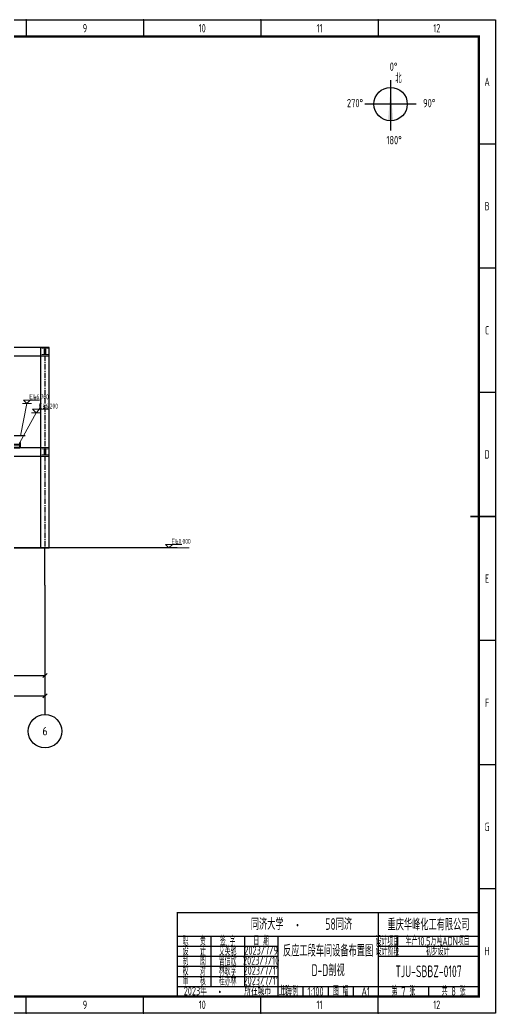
# Model space of a CAD drawing. Header units: millimetres. Extents: x 2250 to 7274, y 852 to 2251.
# Drawn here: x 5945 to 6230, y 855 to 1449 of the extents above; entities that cross this region are included whole.
import ezdxf
from ezdxf.enums import TextEntityAlignment as Align

# ---------------------------------------------------------------- set-up
doc = ezdxf.new("R2010")
doc.units = ezdxf.units.MM
doc.linetypes.add('CENTER', pattern=[50.8, 31.75, -6.35, 6.35, -6.35])
doc.linetypes.add('CENTER2', pattern=[28.575, 19.05, -3.175, 3.175, -3.175])
for name, color, linetype, lineweight in [('05-图框与标题栏', 7, 'Continuous', 25), ('09-文本', 7, 'Continuous', 25), ('11-指北针', 7, 'Continuous', 25), ('13-标注', 7, 'Continuous', 15), ('13-标注 @ 1', 7, 'Continuous', 15), ('14-文本', 7, 'Continuous', 25), ('15-图框与标题栏', 7, 'Continuous', 25), ('2-建筑物轮廓', 7, 'Continuous', 25), ('5-中心线', 170, 'CENTER', 25), ('7-设备基础', 140, 'Continuous', 40)]:
    doc.layers.add(name, color=color, linetype=linetype, lineweight=lineweight)
doc.layers.add('3-网格号', color=7, linetype='Continuous', lineweight=25, true_color=0x5bc6e1)
doc.layers.add('3-网格号 @ 1', color=7, linetype='Continuous', lineweight=25, true_color=0x5bc6e1)
doc.styles.add('5-gbcbig', font='gbenor.shx', dxfattribs={"width": 0.7, "height": 5, "bigfont": 'gbcbig.shx'})
doc.styles.add('7-gbcbig', font='gbenor.shx', dxfattribs={"width": 0.7, "height": 7, "bigfont": 'gbcbig.shx'})
doc.styles.add('pray-6-gbcbig', font='gbenor.shx', dxfattribs={"width": 0.7, "bigfont": 'gbcbig.shx'})
doc.styles.get("Standard").update_dxf_attribs({"font": 'arial.ttf'})
doc.styles.add('卷心菜', font='gbenor.shx', dxfattribs={"width": 0.75, "bigfont": 'gbcbig.shx'})
doc.styles.add('工程字', font='gbenor.shx', dxfattribs={"bigfont": 'gbcbig.shx'})
doc.dimstyles.new('浙里拆烷', dxfattribs={"dimtxt": 3, "dimasz": 2.5, "dimexe": 0.18, "dimexo": 0.0625, "dimgap": 0.09, "dimtad": 1, "dimtoh": 1, "dimdec": 0, "dimlfac": 100, "dimzin": 0, "dimdsep": 46, "dimtxsty": '工程字', "dimblk": 'OBLIQUE', "dimcen": 2.5, "dimadec": 0, "dimazin": 0, "dimtfac": 1, "dimtdec": 0, "dimtofl": 0, "dimtmove": 0, "dimatfit": 1, "dimfxl": 0, "dimtolj": 1, "dimtzin": 0, "dimarcsym": 0})

# ---------------------------------------------------------------- blocks, each defined once
blk = doc.blocks.new('标高')
at = {"layer": '13-标注'}
for p, q in [((-0.07, 0), (5.35, 0)), ((2.63, 0), (0.58, 2.02)), ((0.58, 2.02), (10.23, 2.02)), ((2.63, 0), (4.68, 2.02))]:
    blk.add_line(p, q, dxfattribs=at)
at = {"layer": '13-标注', "style": '工程字', "width": 0.75}
blk.add_attdef('标高', text='', height=3, dxfattribs=at).set_placement((6.72, 5.48), align=Align.TOP_LEFT)
at = {"layer": '13-标注 @ 1', "insert": (4.04, 5.48), "char_height": 3, "width": 3.6927, "attachment_point": 1, "style": '工程字'}
blk.add_mtext('EL', dxfattribs=at)
blk = doc.blocks.new('*U396')
at = {"layer": '13-标注'}
ref = blk.add_blockref('标高', (5952.08, 1214.01), dxfattribs=at)
ref.add_attrib('标高', '+6.200', dxfattribs={"layer": '13-标注 @ 1', "height": 3, "style": '工程字', "width": 0.75}).set_placement((5958.8, 1219.48), align=Align.TOP_LEFT)
blk = doc.blocks.new('*U397')
at = {"layer": '13-标注'}
ref = blk.add_blockref('标高', (5946.57, 1219.56), dxfattribs=at)
ref.add_attrib('标高', '+6.700', dxfattribs={"layer": '13-标注 @ 1', "height": 3, "style": '工程字', "width": 0.75}).set_placement((5953.29, 1225.03), align=Align.TOP_LEFT)
blk = doc.blocks.new('_Oblique')
at = {"color": 0, "linetype": 'ByBlock', "lineweight": -2}
blk.add_line((-0.5, -0.5), (0.5, 0.5), dxfattribs=at)
blk = doc.blocks.new('*D269')
at = {"layer": '13-标注', "color": 0, "lineweight": -2, "ltscale": 0.1, "transparency": 16777216}
for p, q in [((5660.02, 1044.81), (5660.02, 1044.92)), ((5660.02, 1044.74), (5960.02, 1044.74)), ((5960.02, 1044.81), (5960.02, 1044.92))]:
    blk.add_line(p, q, dxfattribs=at)
at = {"layer": 'Defpoints', "color": 0, "lineweight": 100, "ltscale": 0.1, "transparency": 16777216}
for p in [(5660.02, 1044.74), (5960.02, 1044.74), (5960.02, 1044.74)]:
    blk.add_point(p, dxfattribs=at)
at = {"layer": '13-标注', "color": 0, "lineweight": -2, "ltscale": 0.1, "transparency": 16777216, "xscale": 2.5, "yscale": 2.5, "zscale": 2.5, "rotation": 180}
blk.add_blockref('_Oblique', (5660.02, 1044.74), dxfattribs=at)
at = {"layer": '13-标注', "color": 0, "lineweight": -2, "ltscale": 0.1, "transparency": 16777216, "xscale": 2.5, "yscale": 2.5, "zscale": 2.5}
blk.add_blockref('_Oblique', (5960.02, 1044.74), dxfattribs=at)
at = {"layer": '13-标注', "color": 0, "ltscale": 0.1, "transparency": 16777216, "insert": (5840.66, 1046.34), "char_height": 3, "attachment_point": 5, "style": '工程字', "bg_fill": 3, "box_fill_scale": 1.1, "bg_fill_color": 256, "bg_fill_true_color": 13158600, "bg_fill_transparency": 0}
blk.add_mtext('\\A1;30000', dxfattribs=at)
blk = doc.blocks.new('*D265')
at = {"layer": '13-标注', "color": 0, "lineweight": -2, "ltscale": 0.1, "transparency": 16777216}
for p, q in [((5900.06, 1056.87), (5900.06, 1056.99)), ((5900.06, 1056.81), (5960.06, 1056.81)), ((5960.06, 1056.87), (5960.06, 1056.99))]:
    blk.add_line(p, q, dxfattribs=at)
at = {"layer": 'Defpoints', "color": 0, "lineweight": 100, "ltscale": 0.1, "transparency": 16777216}
for p in [(5900.06, 1056.81), (5960.06, 1056.81), (5960.06, 1056.81)]:
    blk.add_point(p, dxfattribs=at)
at = {"layer": '13-标注', "color": 0, "lineweight": -2, "ltscale": 0.1, "transparency": 16777216, "xscale": 2.5, "yscale": 2.5, "zscale": 2.5, "rotation": 180}
blk.add_blockref('_Oblique', (5900.06, 1056.81), dxfattribs=at)
at = {"layer": '13-标注', "color": 0, "lineweight": -2, "ltscale": 0.1, "transparency": 16777216, "xscale": 2.5, "yscale": 2.5, "zscale": 2.5}
blk.add_blockref('_Oblique', (5960.06, 1056.81), dxfattribs=at)
at = {"layer": '13-标注', "color": 0, "ltscale": 0.1, "transparency": 16777216, "insert": (5930.75, 1058.41), "char_height": 3, "attachment_point": 5, "style": '工程字', "bg_fill": 3, "box_fill_scale": 1.1, "bg_fill_color": 256, "bg_fill_true_color": 13158600, "bg_fill_transparency": 0}
blk.add_mtext('\\A1;6000', dxfattribs=at)
blk = doc.blocks.new('*U415')
at = {"layer": '13-标注'}
ref = blk.add_blockref('标高', (6031.49, 1133.11), dxfattribs=at)
ref.add_attrib('标高', '+0.000', dxfattribs={"layer": '13-标注 @ 1', "height": 3, "style": '工程字', "width": 0.75}).set_placement((6038.22, 1138.59), align=Align.TOP_LEFT)

msp = doc.modelspace()

# ---------------------------------------------------------------- hatches: boundary and pattern name
at = {"layer": '11-指北针', "lineweight": 25}
h = msp.add_hatch(color=0, dxfattribs=at)
h.paths.add_polyline_path([(6168.037, 1388.68, -0.0374474), (6166.545, 1388.568, -0.0374474), (6165.054, 1388.68), (6165.795, 1398.568), (6166.545, 1398.568), (6167.295, 1398.568)])
h.paths.add_polyline_path([(6167.295, 1398.568), (6166.545, 1398.568), (6165.795, 1398.568), (6166.545, 1408.568)])
at = {"layer": '2-建筑物轮廓'}
h = msp.add_hatch(color=1, dxfattribs=at)
h.dxf.hatch_style = 1
h.paths.add_polyline_path([(5959.772, 1252.105), (5959.772, 1249.105), (5958.022, 1249.105), (5958.022, 1248.605), (5962.022, 1248.605), (5962.022, 1249.105), (5960.272, 1249.105), (5960.272, 1252.105), (5962.022, 1252.105), (5962.022, 1252.605), (5958.022, 1252.605), (5958.022, 1252.105)])
h = msp.add_hatch(color=1, dxfattribs=at)
h.dxf.hatch_style = 1
h.paths.add_polyline_path([(5959.772, 1252.105), (5959.772, 1249.105), (5958.022, 1249.105), (5958.022, 1248.605), (5962.022, 1248.605), (5962.022, 1249.105), (5960.272, 1249.105), (5960.272, 1252.105), (5962.022, 1252.105), (5962.022, 1252.605), (5958.022, 1252.605), (5958.022, 1252.105)])
h = msp.add_hatch(color=1, dxfattribs=at)
h.dxf.hatch_style = 1
h.paths.add_polyline_path([(5959.772, 1192.105), (5959.772, 1189.105), (5958.022, 1189.105), (5958.022, 1188.605), (5962.022, 1188.605), (5962.022, 1189.105), (5960.272, 1189.105), (5960.272, 1192.105), (5962.022, 1192.105), (5962.022, 1192.605), (5958.022, 1192.605), (5958.022, 1192.105)])
h = msp.add_hatch(color=1, dxfattribs=at)
h.dxf.hatch_style = 1
h.paths.add_polyline_path([(5959.772, 1192.105), (5959.772, 1189.105), (5958.022, 1189.105), (5958.022, 1188.605), (5962.022, 1188.605), (5962.022, 1189.105), (5960.272, 1189.105), (5960.272, 1192.105), (5962.022, 1192.105), (5962.022, 1192.605), (5958.022, 1192.605), (5958.022, 1192.105)])

# ---------------------------------------------------------------- linework, layer by layer
at = {"layer": '05-图框与标题栏'}
for p, q in [((5388.206, 1448.94), (6229.206, 1448.94)), ((5948.873, 1448.94), (5948.873, 1438.94)), ((6018.956, 1448.94), (6018.956, 1438.94)), ((6089.039, 1448.94), (6089.039, 1438.94)), ((6159.123, 1448.94), (6159.123, 1438.94)), ((6229.206, 1448.94), (6229.206, 854.94)), ((6229.206, 1374.69), (6219.206, 1374.69)), ((6229.206, 1300.44), (6219.206, 1300.44)), ((6229.206, 1226.19), (6219.206, 1226.19)), ((6229.206, 1077.69), (6219.206, 1077.69)), ((6229.206, 1003.44), (6219.206, 1003.44)), ((6229.206, 929.19), (6219.206, 929.19)), ((6159.206, 914.94), (6159.206, 864.94)), ((6039.206, 900.94), (6219.206, 900.94)), ((6059.206, 900.94), (6059.206, 870.94)), ((6079.206, 900.94), (6079.206, 870.94)), ((6099.206, 900.94), (6099.206, 864.94)), ((6170.206, 900.94), (6170.206, 888.94)), ((6039.206, 894.94), (6099.206, 894.94)), ((6159.206, 894.94), (6219.206, 894.94)), ((6039.206, 888.94), (6099.206, 888.94)), ((6159.206, 888.94), (6219.206, 888.94)), ((6039.206, 882.94), (6099.206, 882.94)), ((6039.206, 876.94), (6099.206, 876.94)), ((6039.206, 870.94), (6219.206, 870.94)), ((6114.206, 870.94), (6114.206, 864.94)), ((6129.206, 870.94), (6129.206, 864.94)), ((6144.206, 870.94), (6144.206, 864.94)), ((6189.206, 870.94), (6189.206, 864.94)), ((5948.873, 854.94), (5948.873, 864.94)), ((6018.956, 854.94), (6018.956, 864.94)), ((6089.039, 854.94), (6089.039, 864.94)), ((6159.123, 854.94), (6159.123, 864.94)), ((6229.206, 854.94), (5388.206, 854.94))]:
    msp.add_line(p, q, dxfattribs=at)
at = {"layer": '05-图框与标题栏', "const_width": 1.4}
msp.add_lwpolyline([(5413.206, 1438.94), (5413.206, 864.94), (6219.206, 864.94), (6219.206, 1438.94)], close=True, dxfattribs=at)
at = {"layer": '05-图框与标题栏', "const_width": 0.8}
for points in [[(6229.206, 1151.94), (6214.206, 1151.94)], [(6219.206, 914.94), (6039.206, 914.94), (6039.206, 864.94)]]:
    msp.add_lwpolyline(points, dxfattribs=at)
at = {"layer": '05-图框与标题栏'}
for p in [(5948.873, 1448.94), (5948.873, 1448.94), (5948.873, 1448.94), (6018.956, 1448.94), (6018.956, 1448.94), (6018.956, 1448.94), (6089.039, 1448.94), (6089.039, 1448.94), (6089.039, 1448.94), (6159.123, 1448.94), (6159.123, 1448.94), (6159.123, 1448.94), (6229.206, 1374.69), (6229.206, 1300.44), (6229.206, 1226.19), (6229.206, 1151.94), (6229.206, 1077.69), (6229.206, 1003.44), (6229.206, 929.19), (5948.873, 854.94), (6018.956, 854.94), (6089.039, 854.94), (6159.123, 854.94)]:
    msp.add_point(p, dxfattribs=at)
at = {"layer": '11-指北针', "color": 0}
for p, q in [((6166.545, 1412.962), (6166.545, 1382.823)), ((6181.734, 1398.568), (6151.208, 1398.568))]:
    msp.add_line(p, q, dxfattribs=at)
at = {"layer": '11-指北针', "color": 0, "lineweight": 25}
msp.add_circle((6166.545, 1398.568), 10, dxfattribs=at)
at = {"layer": '13-标注', "ltscale": 0.1}
for p, q in [((5945.438, 1200.107), (5949.211, 1219.557)), ((6046.249, 1133.111), (6036.845, 1133.111))]:
    msp.add_line(p, q, dxfattribs=at)
at = {"layer": '13-标注'}
msp.add_line((5954.721, 1214.008), (5945.032, 1196.163), dxfattribs=at)
at = {"layer": '14-文本'}
for p, q in [((5959.772, 1249.105), (5959.772, 1252.105)), ((5959.772, 1249.105), (5959.772, 1252.105)), ((5960.272, 1252.105), (5960.272, 1249.105)), ((5960.272, 1252.105), (5960.272, 1249.105)), ((5959.772, 1189.105), (5959.772, 1192.105)), ((5959.772, 1189.105), (5959.772, 1192.105)), ((5960.272, 1192.105), (5960.272, 1189.105)), ((5960.272, 1192.105), (5960.272, 1189.105))]:
    msp.add_line(p, q, dxfattribs=at)
at = {"layer": '2-建筑物轮廓'}
for p, q in [((5657.521, 1248.111), (5962.522, 1248.111)), ((5657.521, 1188.111), (5962.522, 1188.111))]:
    msp.add_line(p, q, dxfattribs=at)
at = {"layer": '2-建筑物轮廓', "ltscale": 0.1}
for p, q in [((5902.521, 1253.111), (5962.521, 1253.111)), ((5957.522, 1193.105), (5957.522, 1253.105)), ((5962.522, 1193.105), (5962.522, 1253.105)), ((5902.521, 1193.111), (5962.521, 1193.111)), ((5957.522, 1133.105), (5957.522, 1193.105)), ((5962.522, 1133.105), (5962.522, 1193.105)), ((5580.95, 1133.111), (5962.522, 1133.105)), ((6039.093, 1133.111), (5657.521, 1133.105))]:
    msp.add_line(p, q, dxfattribs=at)
at = {"layer": '3-网格号'}
msp.add_line((5960.021, 1110.82), (5960.022, 1133.105), dxfattribs=at)
msp.add_circle((5960.064, 1023.556), 10, dxfattribs=at)
msp.add_circle((5960.064, 1023.556), 10, dxfattribs=at)
at = {"layer": '5-中心线', "ltscale": 0.1}
for p, q in [((5960.022, 1253.105), (5960.022, 1193.105)), ((5960.022, 1193.105), (5960.022, 1133.105))]:
    msp.add_line(p, q, dxfattribs=at)
at = {"layer": '5-中心线', "linetype": 'CENTER2'}
msp.add_line((5948.232, 1200.107), (5914.076, 1200.107), dxfattribs=at)
at = {"layer": '7-设备基础', "linetype": 'ByBlock'}
for p, q in [((5914.911, 1195.067), (5945.032, 1195.067)), ((5945.032, 1196.123), (5945.032, 1193.111)), ((5945.032, 1195.067), (5945.032, 1193.111))]:
    msp.add_line(p, q, dxfattribs=at)
at = {"layer": '7-设备基础'}
msp.add_line((5914.911, 1193.111), (5945.032, 1193.111), dxfattribs=at)

# ---------------------------------------------------------------- block references
at = {"layer": '09-文本', "lineweight": 100}
for name in ['*U397', '*U396', '*U415']:
    msp.add_blockref(name, (0, 0), dxfattribs=at)

# ---------------------------------------------------------------- texts
at = {"layer": '05-图框与标题栏', "attachment_point": 5}
for s, width, heights, insert, char_height, style in [('9', 70.08333, [0], (5983.914, 1443.94), 5, '5-gbcbig'), ('10', 70.08333, [0], (6053.998, 1443.94), 5, '5-gbcbig'), ('11', 70.08333, [0], (6124.081, 1443.94), 5, '5-gbcbig'), ('12', 70.08333, [0], (6194.164, 1443.94), 5, '5-gbcbig'), ('A', 10, [0], (6224.206, 1411.815), 5, '5-gbcbig'), ('B', 10, [0], (6224.206, 1337.565), 5, '5-gbcbig'), ('C', 10, [0], (6224.206, 1263.315), 5, '5-gbcbig'), ('D', 10, [0], (6224.206, 1189.065), 5, '5-gbcbig'), ('E', 10, [0], (6224.206, 1114.815), 5, '5-gbcbig'), ('F', 10, [0], (6224.206, 1040.565), 5, '5-gbcbig'), ('G', 10, [0], (6224.206, 966.315), 5, '5-gbcbig'), ('重庆华峰化工有限公司', 60, [0], (6189.206, 907.94), 7, '7-gbcbig'), ('职   责', 20, [0], (6049.206, 897.94), 5, '5-gbcbig'), ('签 字', 20, [0], (6069.206, 897.94), 5, '5-gbcbig'), ('日 期', 20, [0], (6089.206, 897.94), 5, '5-gbcbig'), ('设计项目', 15, [0], (6164.653, 897.94), 5, '5-gbcbig'), ('设   计', 20, [0], (6049.206, 891.94), 5, '5-gbcbig'), ('艾英驰', 20, [0], (6069.206, 891.94), 5, '5-gbcbig'), ('2023/7/9', 20, [0], (6089.206, 892.44), 5, '5-gbcbig'), ('设计阶段', 15, [0], (6164.653, 891.94), 5, '5-gbcbig'), ('H', 10, [0], (6224.206, 892.065), 5, '5-gbcbig'), ('制   图', 20, [0], (6049.206, 886.303), 5, '5-gbcbig'), ('曾信欣', 20, [0], (6069.206, 885.94), 5, '5-gbcbig'), ('2023/7/10', 20, [0], (6089.206, 886.44), 5, '5-gbcbig'), ('校   对', 20, [0], (6049.206, 879.94), 5, '5-gbcbig'), ('林耿孚', 20, [0], (6069.206, 879.94), 5, '5-gbcbig'), ('2023/7/11', 20, [0], (6089.206, 880.44), 5, '5-gbcbig'), ('TJU-SBBZ-0107', 60, [12.52], (6189.206, 879.94), 7, '7-gbcbig'), ('审   核', 20, [0], (6049.206, 873.94), 5, '5-gbcbig'), ('桂亦林', 20, [0], (6069.206, 873.94), 5, '5-gbcbig'), ('2023/7/11', 20, [0], (6089.206, 874.44), 5, '5-gbcbig'), ('比 例', 15, [0], (6106.706, 867.94), 5, '5-gbcbig'), ('1:100', 15, [0], (6121.706, 867.94), 5, '5-gbcbig'), ('图 幅', 15, [0], (6136.706, 867.94), 5, '5-gbcbig'), ('A1', 14.91667, [0], (6151.664, 867.94), 5, '5-gbcbig'), ('第 7 张', 30, [0], (6174.206, 867.94), 5, '5-gbcbig'), ('共 8 张', 30, [0], (6204.206, 867.94), 5, '5-gbcbig'), ('9', 70.08333, [0], (5983.914, 859.94), 5, '5-gbcbig'), ('10', 70.08333, [0], (6053.998, 859.94), 5, '5-gbcbig'), ('11', 70.08333, [0], (6124.081, 859.94), 5, '5-gbcbig'), ('12', 70.08333, [0], (6194.164, 859.94), 5, '5-gbcbig')]:
    msp.add_mtext_dynamic_manual_height_columns(s, width=width, gutter_width=25, heights=heights, dxfattribs=dict(at, insert=insert, char_height=char_height, style=style))
at = {"layer": '05-图框与标题栏'}
for s, insert, char_height, width, attachment_point, style in [('\\pi5.78018;同济大学             ', (6077.234, 908.216), 7, 32.2593, 4, '7-gbcbig'), ('58同济          ', (6135.575, 908.216), 7, 32.2593, 5, '7-gbcbig'), (' 2023{\\W0.8;年          所在城市  上海}', (6040.681, 868.098), 5, 67.52949, 4, '5-gbcbig'), ('{\\fFangSong|b0|i0|c134|p49;\\W0.8;·}', (6061.776, 870.077), 5, 18.9039, 1, '5-gbcbig')]:
    msp.add_mtext(s, dxfattribs=dict(at, insert=insert, char_height=char_height, width=width, attachment_point=attachment_point, style=style))
at = {"layer": '05-图框与标题栏', "insert": (6108.2, 909.944), "char_height": 5, "width": 31.50651, "attachment_point": 1}
msp.add_mtext('{\\fFangSong|b0|i0|c134|p49;\\W0.8;·}', dxfattribs=at)
at = {"layer": '09-文本', "char_height": 5, "attachment_point": 5, "style": '5-gbcbig'}
for s, width, gutter_width, insert in [('年产10.5万吨ADN项目', 49.05992, 35, (6194.676, 897.94)), ('初步设计', 48.99992, 12.5, (6194.706, 891.94))]:
    msp.add_mtext_dynamic_manual_height_columns(s, width=width, gutter_width=gutter_width, heights=[0], dxfattribs=dict(at, insert=insert))
at = {"layer": '14-文本', "char_height": 5, "attachment_point": 1, "style": '卷心菜'}
for s, width, insert in [('0%%D', 8.83739, (6166.02, 1423.445)), ('北', 11.82938, (6169.415, 1416.269)), ('270%%D', 7.76795, (6140.47, 1401.688)), ('90%%D', 7.76795, (6185.993, 1401.688)), ('180%%D', 8.83739, (6164.032, 1379.527))]:
    msp.add_mtext_dynamic_manual_height_columns(s, width=width, gutter_width=25, heights=[0], dxfattribs=dict(at, insert=insert))
at = {"layer": '15-图框与标题栏', "insert": (6129.206, 886.467), "char_height": 7, "width": 60, "attachment_point": 5, "style": 'pray-6-gbcbig'}
msp.add_mtext('反应工段车间设备布置图\\PD-D剖视', dxfattribs=at)
at = {"layer": '3-网格号 @ 1', "insert": (5960.064, 1023.556), "char_height": 5, "width": 17.56965, "attachment_point": 5, "style": '工程字'}
msp.add_mtext('6', dxfattribs=at)

# ---------------------------------------------------------------- next in the draw order: dimensions: what is measured, and where the dimension line sits
at = {"layer": '13-标注', "ltscale": 0.1}
for base, p1, p2, picture, middle in [((5960.064, 1056.811), (5900.064, 1056.811), (5960.064, 1056.811), '*D265', (5930.752, 1056.811)), ((5960.021, 1044.743), (5660.021, 1044.743), (5960.021, 1044.743), '*D269', (5840.655, 1044.743))]:
    dim = msp.add_linear_dim(base=base, p1=p1, p2=p2, dimstyle='浙里拆烷', override={"dimgap": 0.1, "dimtfill": 1, "dimarcsym": 1}, dxfattribs=at)
    dim.commit()
    dim.dimension.update_dxf_attribs({"geometry": picture, "text_midpoint": middle, "dimtype": 160})

# ---------------------------------------------------------------- next in the draw order: linework, layer by layer
at = {"layer": '3-网格号'}
msp.add_line((5960.021, 1110.82), (5960.021, 1033.556), dxfattribs=at)

doc.saveas('drawing.dxf')
